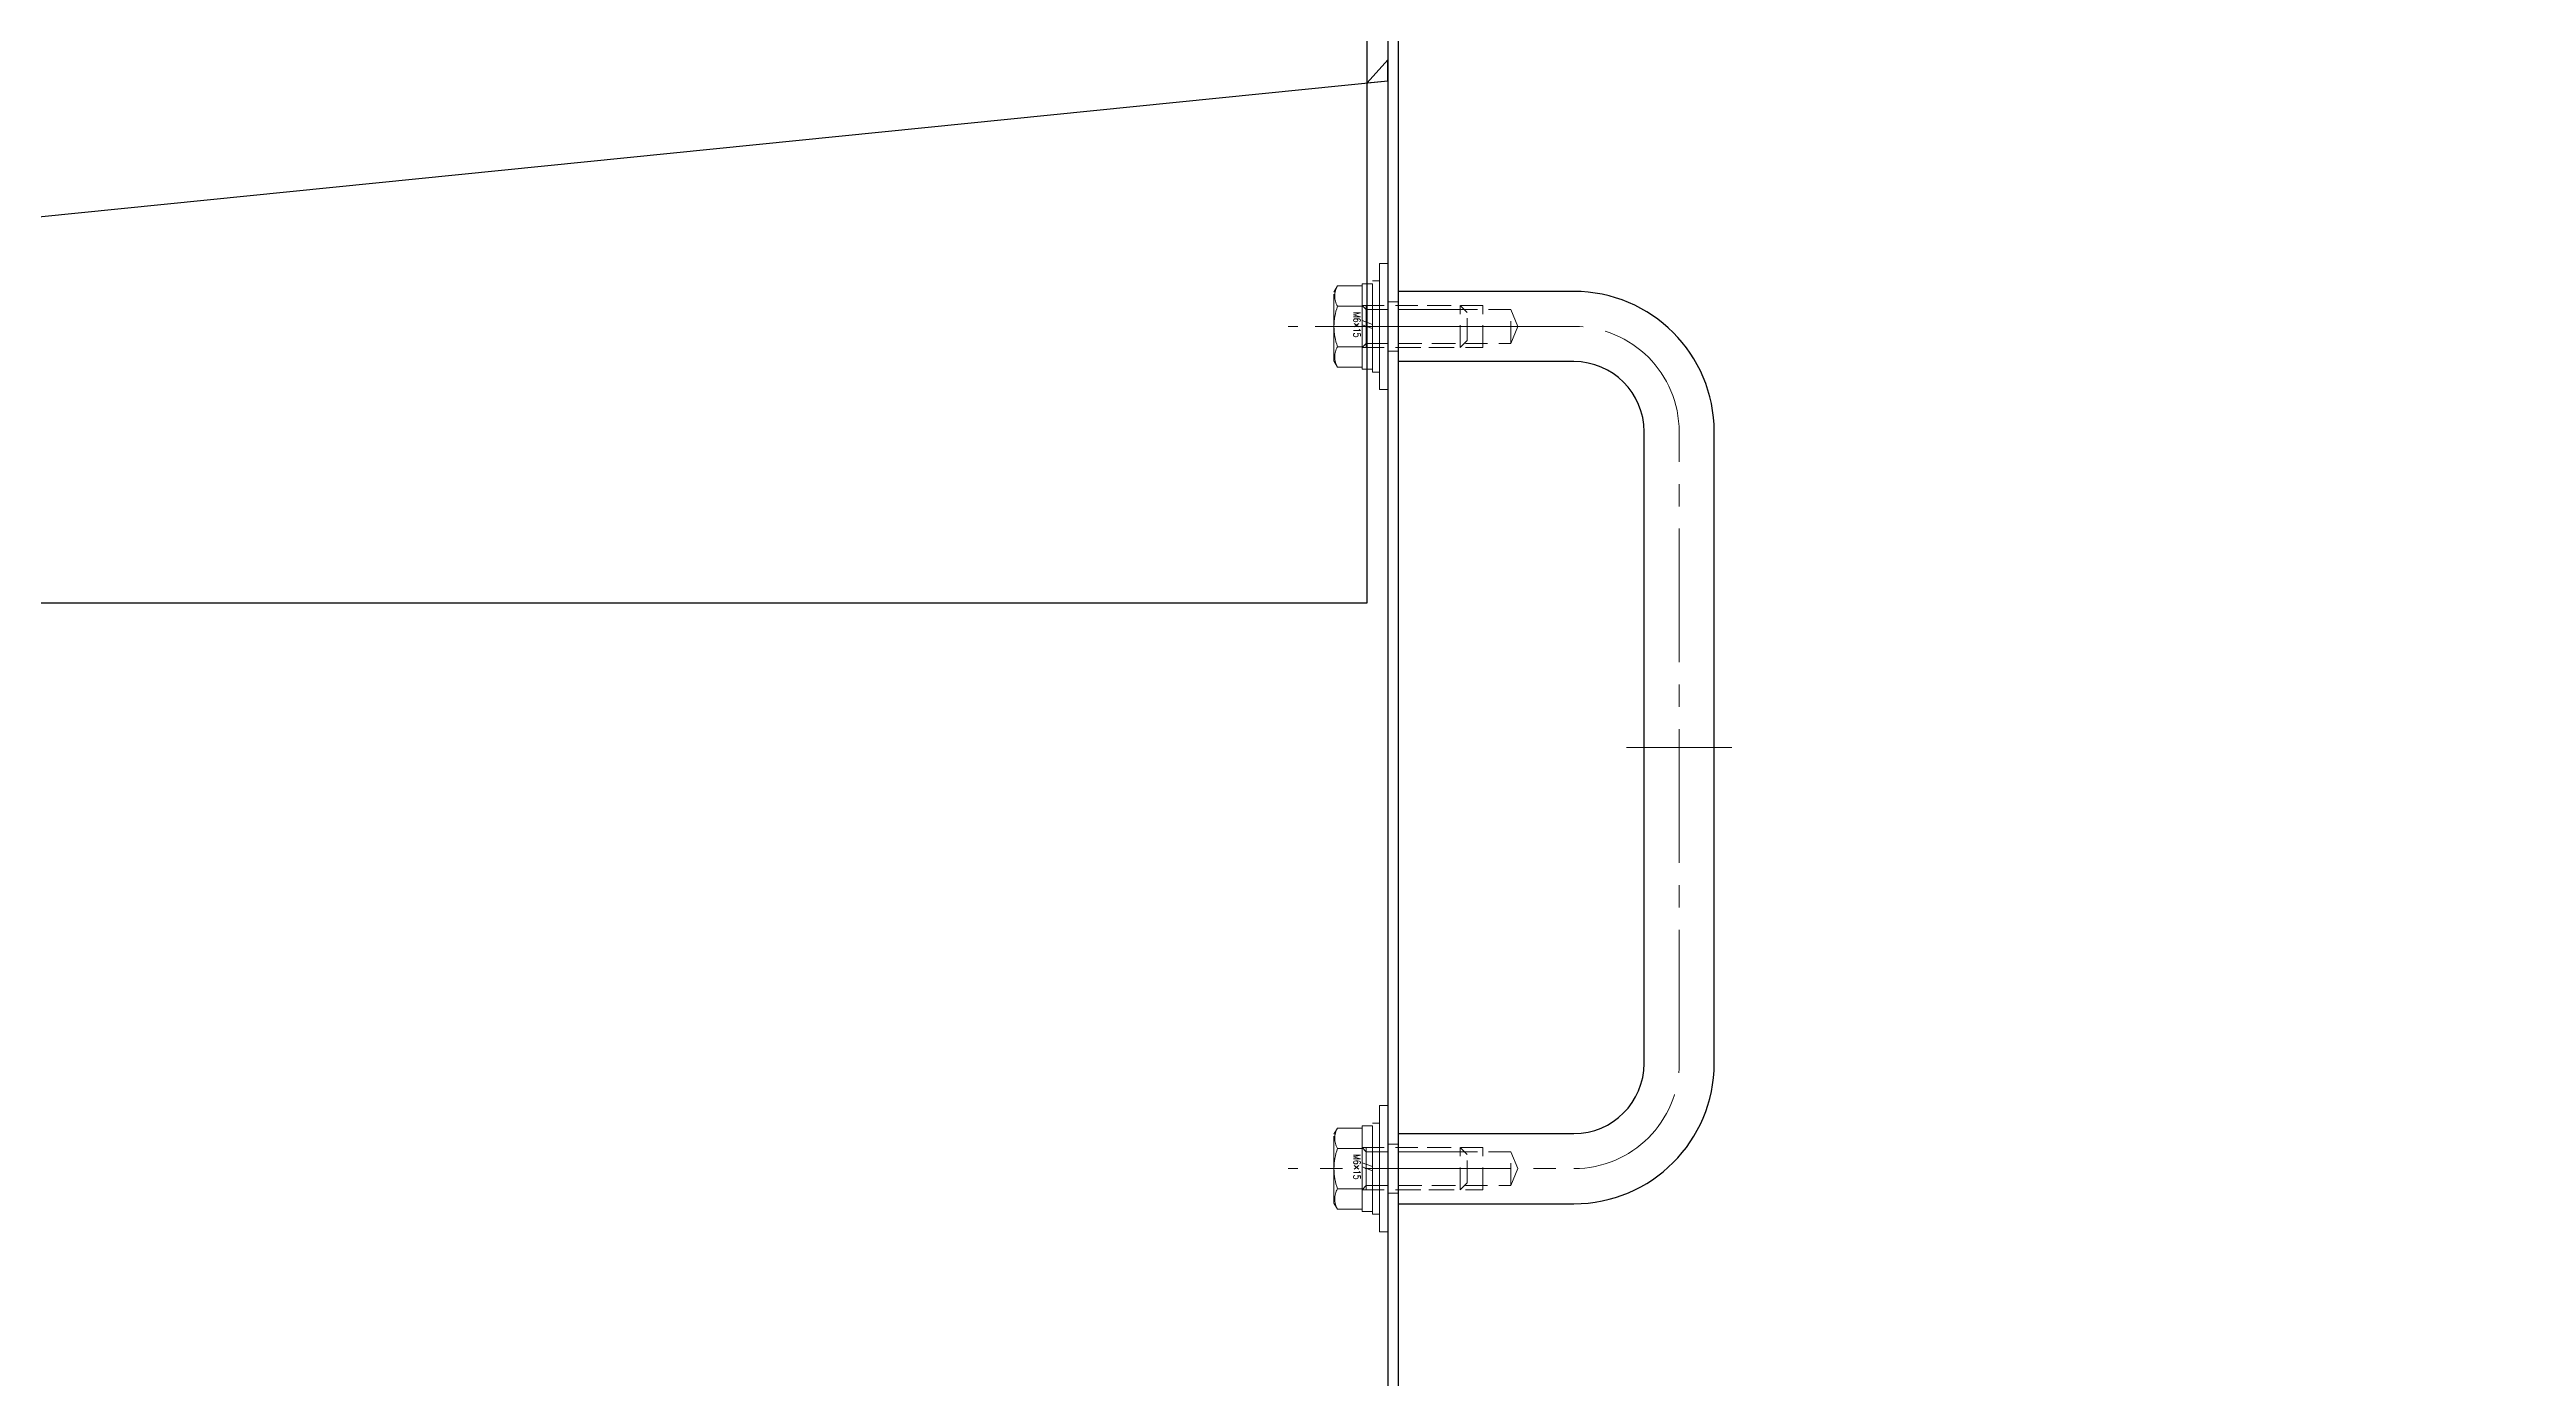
# Model space of a CAD drawing. Header units: millimetres. Extents: x 0 to 51411, y 0 to 16902.
# Drawn here: x 5846.7 to 6199.7, y 11669.3 to 11858.5 of the extents above; entities that cross this region are included whole.
import ezdxf

# ---------------------------------------------------------------- set-up
doc = ezdxf.new("R2010")
doc.units = ezdxf.units.MM
doc.linetypes.add('CENTER2', pattern=[28.575, 19.05, -3.175, 3.175, -3.175])
doc.linetypes.add('HIDDEN2', pattern=[4.7625, 3.175, -1.5875])
for name, color, linetype, lineweight in [('01_外形線', 7, 'Continuous', 25), ('03_かくれ線', 6, 'HIDDEN2', 13), ('04_中心線', 1, 'CENTER2', 9), ('07_寸法線', 3, 'Continuous', 9)]:
    doc.layers.add(name, color=color, linetype=linetype, lineweight=lineweight)
doc.styles.add('寸法用', font='simplex.shx', dxfattribs={"width": 0.8, "bigfont": '@extfont2.shx'})
doc.dimstyles.new('機械製図用', dxfattribs={"dimtxt": 3.5, "dimasz": 3.5, "dimexe": 2, "dimexo": 0, "dimgap": 1.2, "dimtad": 1, "dimdsep": 46, "dimtxsty": '寸法用', "dimblk": 'OPEN30', "dimcen": 0, "dimclrd": 256, "dimclre": 256, "dimclrt": 7, "dimazin": 2, "dimtm": 1e-09, "dimtfac": 0.75, "dimtmove": 0, "dimatfit": 3, "dimldrblk": 'OPEN30', "dimfxl": 1, "dimlwd": -1, "dimlwe": -1, "dimarcsym": 0})

# ---------------------------------------------------------------- blocks, each defined once
blk = doc.blocks.new('_Open30')
at = {"color": 0, "linetype": 'ByBlock', "lineweight": -2}
for p, q in [((-1, 0.268), (0, 0)), ((0, 0), (-1, -0.268)), ((0, 0), (-1, 0))]:
    blk.add_line(p, q, dxfattribs=at)
blk = doc.blocks.new('*D900')
at = {"layer": '07_寸法線', "transparency": 16777216}
for p, q in [((6064.22, 12067.64), (6836.88, 12067.64)), ((6834.88, 12047.64), (6834.88, 10522.58)), ((6839.88, 10502.58), (6836.88, 10502.58))]:
    blk.add_line(p, q, dxfattribs=at)
at = {"layer": 'Defpoints', "color": 0, "transparency": 16777216}
for p in [(6059.22, 12067.64), (6834.88, 10502.58), (6834.88, 10502.58)]:
    blk.add_point(p, dxfattribs=at)
at = {"layer": '07_寸法線', "transparency": 16777216, "xscale": 20, "yscale": 20, "zscale": 20}
for p, rotation in [((6834.88, 12067.64), 90), ((6834.88, 10502.58), 270)]:
    blk.add_blockref('_Open30', p, dxfattribs=dict(at, rotation=rotation))
at = {"layer": '07_寸法線', "color": 7, "transparency": 16777216, "insert": (6809.88, 11285.11), "char_height": 40, "attachment_point": 5, "rotation": 90, "style": '寸法用'}
blk.add_mtext('1565', dxfattribs=at)

msp = doc.modelspace()

# ---------------------------------------------------------------- linework, layer by layer
at = {"layer": '01_外形線'}
for p, q in [((6063.967, 11824.085), (6038.967, 11824.085)), ((6038.967, 11814.085), (6038.967, 11824.085)), ((6063.967, 11814.085), (6038.967, 11814.085)), ((6073.967, 11714.085), (6073.967, 11804.085)), ((6083.967, 11714.085), (6083.967, 11804.085)), ((6038.967, 11704.085), (6063.967, 11704.085)), ((6038.967, 11694.085), (6038.967, 11704.085)), ((6038.967, 11694.085), (6063.967, 11694.085))]:
    msp.add_line(p, q, dxfattribs=at)
at = {"layer": '01_外形線', "color": 2}
msp.add_lwpolyline([(5727.467, 12213.64), (5537.467, 12213.64), (5537.467, 12455.64), (5835.396, 12455.64, -0.1989124), (5837.517, 12454.762), (6037.467, 12254.812), (6037.467, 11887.64), (6034.467, 11887.64), (6034.467, 11779.64), (5537.467, 11779.64), (5537.467, 12163.64), (5652.972, 12163.64, 0.3563944), (5677.467, 12143.64), (5727.467, 12143.64, 0.4142192), (5752.467, 12168.64), (5752.467, 12188.64, 0.4142136), (5727.467, 12213.64)], format="xyb", dxfattribs=at)
at = {"layer": '01_外形線'}
for points in [[(6037.467, 11585.585), (6038.967, 11585.585), (6038.967, 11934.085), (6037.467, 11934.085)], [(6037.467, 11585.585), (5838.967, 11585.585), (5838.967, 11834.085), (6037.467, 11854.085)]]:
    msp.add_lwpolyline(points, close=True, dxfattribs=at)
msp.add_lwpolyline([(6037.467, 11854.085), (6037.467, 11857.085), (6034.497, 11853.785), (6037.467, 11854.085)], dxfattribs=at)
for centre, radius, start, end in [((6063.967, 11804.085), 20, 0, 90), ((6063.967, 11804.085), 10, 0, 90), ((6063.967, 11714.085), 20, 270, 0), ((6063.967, 11714.085), 10, 270, 0)]:
    msp.add_arc(centre, radius, start, end, dxfattribs=at)
at = {"layer": '03_かくれ線', "ltscale": 3}
for p, q in [((6038.967, 11822.585), (6037.467, 11822.585)), ((6038.967, 11815.585), (6037.467, 11815.585)), ((6038.967, 11702.585), (6037.467, 11702.585)), ((6038.967, 11695.585), (6037.467, 11695.585))]:
    msp.add_line(p, q, dxfattribs=at)
for points in [[(6036.267, 11825.585), (6036.267, 11812.585), (6035.267, 11812.585), (6035.267, 11825.585)], [(6036.267, 11810.085), (6036.267, 11828.085), (6037.467, 11828.085), (6037.467, 11810.085)], [(6036.267, 11705.585), (6036.267, 11692.585), (6035.267, 11692.585), (6035.267, 11705.585)], [(6036.267, 11690.085), (6036.267, 11708.085), (6037.467, 11708.085), (6037.467, 11690.085)]]:
    msp.add_lwpolyline(points, close=True, dxfattribs=at)
for points in [[(6030.271, 11824.858), (6029.767, 11823.985)], [(6029.767, 11814.185), (6029.767, 11823.985)], [(6033.767, 11824.858), (6030.271, 11824.858)], [(6033.767, 11821.971), (6030.271, 11821.971)], [(6033.767, 11819.93), (6033.767, 11825.185)], [(6033.767, 11825.185), (6035.267, 11825.185)], [(6033.767, 11813.311), (6033.767, 11824.858)], [(6033.767, 11813.311), (6033.767, 11824.858)], [(6034.367, 11821.485), (6033.767, 11822.085)], [(6034.367, 11822.085), (6034.367, 11816.085)], [(6035.267, 11819.385), (6035.267, 11825.185)], [(6035.267, 11819.385), (6033.767, 11819.93)], [(6033.767, 11812.985), (6033.767, 11819.33)], [(6035.267, 11818.785), (6033.767, 11819.33)], [(6035.267, 11812.985), (6035.267, 11818.785)], [(6033.767, 11816.198), (6030.271, 11816.198)], [(6034.367, 11816.685), (6033.767, 11816.085)], [(6030.271, 11813.311), (6029.767, 11814.185)], [(6033.767, 11813.311), (6030.271, 11813.311)], [(6035.267, 11812.985), (6033.767, 11812.985)], [(6030.271, 11704.858), (6029.767, 11703.985)], [(6029.767, 11694.185), (6029.767, 11703.985)], [(6033.767, 11704.858), (6030.271, 11704.858)], [(6033.767, 11701.971), (6030.271, 11701.971)], [(6033.767, 11699.93), (6033.767, 11705.185)], [(6033.767, 11705.185), (6035.267, 11705.185)], [(6033.767, 11693.311), (6033.767, 11704.858)], [(6033.767, 11693.311), (6033.767, 11704.858)], [(6034.367, 11701.485), (6033.767, 11702.085)], [(6034.367, 11702.085), (6034.367, 11696.085)], [(6035.267, 11699.385), (6035.267, 11705.185)], [(6035.267, 11699.385), (6033.767, 11699.93)], [(6033.767, 11692.985), (6033.767, 11699.33)], [(6035.267, 11698.785), (6033.767, 11699.33)], [(6035.267, 11692.985), (6035.267, 11698.785)], [(6033.767, 11696.198), (6030.271, 11696.198)], [(6034.367, 11696.685), (6033.767, 11696.085)], [(6030.271, 11693.311), (6029.767, 11694.185)], [(6033.767, 11693.311), (6030.271, 11693.311)], [(6035.267, 11692.985), (6033.767, 11692.985)]]:
    msp.add_lwpolyline(points, dxfattribs=at)
for points in [[(6030.271, 11816.198, -0.1747), (6030.271, 11821.971)], [(6030.271, 11821.971, -0.2679491), (6030.271, 11824.858)], [(6030.271, 11813.311, -0.2679491), (6030.271, 11816.198)], [(6030.271, 11696.198, -0.1747), (6030.271, 11701.971)], [(6030.271, 11701.971, -0.2679491), (6030.271, 11704.858)], [(6030.271, 11693.311, -0.2679491), (6030.271, 11696.198)]]:
    msp.add_lwpolyline(points, format="xyb", dxfattribs=at)
at = {"layer": '03_かくれ線'}
for points in [[(6033.767, 11822.085), (6047.767, 11822.085)], [(6038.967, 11816.085), (6050.967, 11816.085), (6050.967, 11822.085), (6038.967, 11822.085)], [(6047.767, 11822.085), (6048.767, 11821.085)], [(6047.767, 11816.085), (6047.767, 11822.085)], [(6034.367, 11821.485), (6048.367, 11821.485)], [(6038.967, 11816.685), (6054.967, 11816.685), (6054.967, 11821.485), (6038.967, 11821.485)], [(6048.767, 11817.085), (6048.767, 11821.085)], [(6054.967, 11816.685), (6055.961, 11819.085), (6054.967, 11821.485)], [(6033.767, 11816.085), (6047.767, 11816.085)], [(6034.367, 11816.685), (6048.367, 11816.685)], [(6047.767, 11816.085), (6048.767, 11817.085)], [(6033.767, 11702.085), (6047.767, 11702.085)], [(6038.967, 11696.085), (6050.967, 11696.085), (6050.967, 11702.085), (6038.967, 11702.085)], [(6047.767, 11702.085), (6048.767, 11701.085)], [(6047.767, 11696.085), (6047.767, 11702.085)], [(6034.367, 11701.485), (6048.367, 11701.485)], [(6038.967, 11696.685), (6054.967, 11696.685), (6054.967, 11701.485), (6038.967, 11701.485)], [(6048.767, 11697.085), (6048.767, 11701.085)], [(6054.967, 11696.685), (6055.961, 11699.085), (6054.967, 11701.485)], [(6033.767, 11696.085), (6047.767, 11696.085)], [(6034.367, 11696.685), (6048.367, 11696.685)], [(6047.767, 11696.085), (6048.767, 11697.085)]]:
    msp.add_lwpolyline(points, dxfattribs=at)
at = {"layer": '04_中心線'}
for p, q in [((6053.217, 11819.085), (6023.217, 11819.085)), ((6063.967, 11819.085), (6035.967, 11819.085)), ((6078.967, 11714.085), (6078.967, 11804.085)), ((6086.467, 11759.085), (6071.467, 11759.085)), ((6053.217, 11699.085), (6023.217, 11699.085)), ((6035.967, 11699.085), (6063.967, 11699.085))]:
    msp.add_line(p, q, dxfattribs=at)
msp.add_lwpolyline([(6027.067, 11819.085), (6046.067, 11819.085)], dxfattribs=at)
for centre, start, end in [((6063.967, 11804.085), 0, 90), ((6063.967, 11714.085), 270, 0)]:
    msp.add_arc(centre, 15, start, end, dxfattribs=at)

# ---------------------------------------------------------------- texts
at = {"layer": '03_かくれ線', "ltscale": 3, "style": '寸法用', "width": 0.8}
for p in [(6032.532, 11821.159), (6032.532, 11701.159)]:
    msp.add_text('M6×15', height=1, rotation=270, dxfattribs=at).set_placement(p)

# ---------------------------------------------------------------- dimensions: what is measured, and where the dimension line sits
at = {"layer": '07_寸法線'}
dim = msp.add_linear_dim(base=(6834.876, 10502.585), p1=(6059.217, 12067.64), p2=(6834.876, 10502.585), angle=90, dimstyle='機械製図用', override={"dimtxt": 40, "dimasz": 20, "dimexo": 5, "dimgap": 5, "dimdec": 0}, dxfattribs=at)
dim.commit()
dim.dimension.update_dxf_attribs({"geometry": '*D900', "text_midpoint": (6809.876, 11285.112)})

doc.saveas('drawing.dxf')
